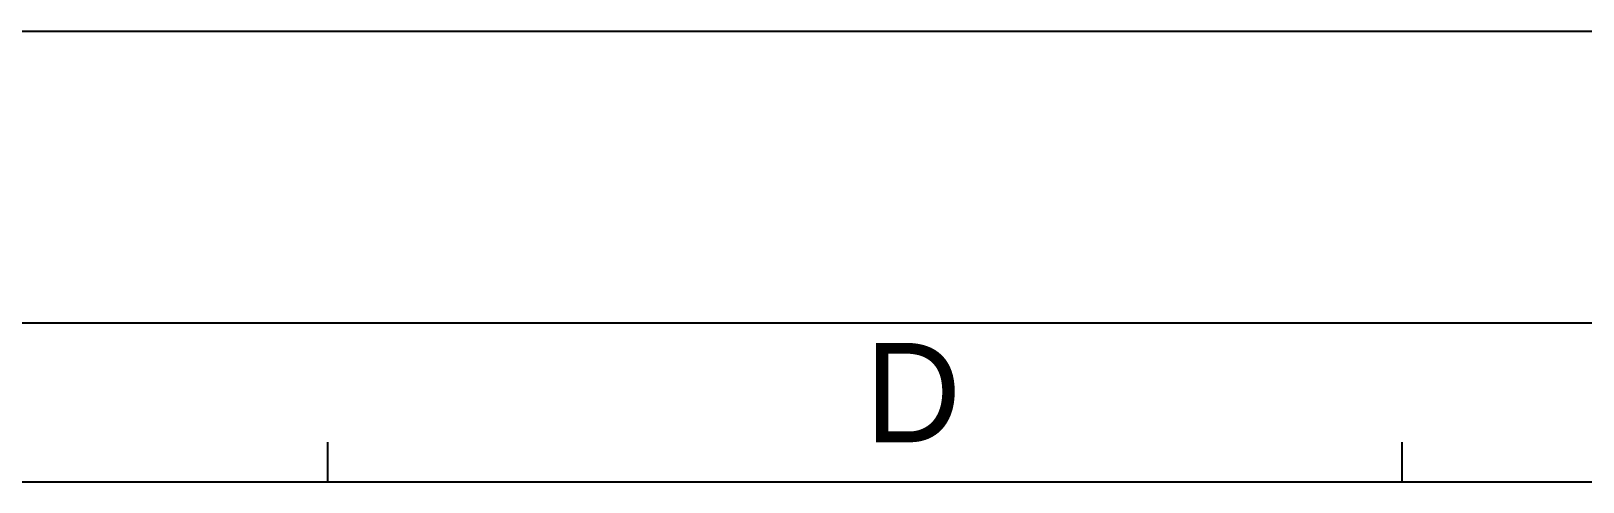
# Model space of a CAD drawing. Header units: millimetres. Extents: x 0 to 594, y 0 to 420.
# Drawn here: x 173.5 to 251.5, y 397.3 to 420 of the extents above; entities that cross this region are included whole.
import ezdxf

# ---------------------------------------------------------------- set-up
doc = ezdxf.new("R2010")
doc.units = ezdxf.units.MM
doc.header["$LTSCALE"] = 32.67
doc.layers.get('0').update_dxf_attribs({"linetype": 'CONTINUOUS'})
doc.styles.add('TEXTSTYLE_2', font='txt')

msp = doc.modelspace()

# ---------------------------------------------------------------- linework, layer by layer
at = {"color": 7, "linetype": 'CONTINUOUS'}
for p, q in [((0, 420), (594, 420)), ((20.422, 405.309), (571.422, 405.309)), ((188.422, 397.309), (188.422, 399.309)), ((242.422, 397.309), (242.422, 399.309)), ((26.422, 397.309), (564.922, 397.309))]:
    msp.add_line(p, q, dxfattribs=at)

# ---------------------------------------------------------------- texts
at = {"color": 7, "linetype": 'CONTINUOUS', "insert": (215.422, 404.309), "char_height": 5, "width": 5, "attachment_point": 1, "line_spacing_factor": 0.9, "style": 'TEXTSTYLE_2'}
msp.add_mtext('D', dxfattribs=at)

doc.saveas('drawing.dxf')
